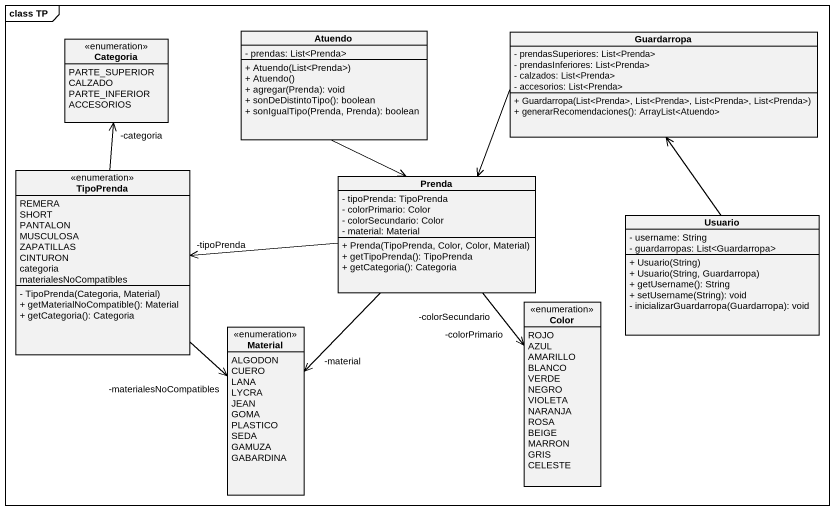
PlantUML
@startuml
mainframe class TP
hide circle
hide empty members
skinparam classAttributeIconSize 0
class Atuendo {
  - prendas: List<Prenda>
  + Atuendo(List<Prenda>)
  + Atuendo()
  + agregar(Prenda): void
  + sonDeDistintoTipo(): boolean
  + sonIgualTipo(Prenda, Prenda): boolean
}
class Guardarropa {
  - prendasSuperiores: List<Prenda>
  - prendasInferiores: List<Prenda>
  - calzados: List<Prenda>
  - accesorios: List<Prenda>
  + Guardarropa(List<Prenda>, List<Prenda>, List<Prenda>, List<Prenda>)
  + generarRecomendaciones(): ArrayList<Atuendo>
}
enum Categoria {
  PARTE_SUPERIOR
  CALZADO
  PARTE_INFERIOR
  ACCESORIOS
}
enum TipoPrenda {
  REMERA
  SHORT
  PANTALON
  MUSCULOSA
  ZAPATILLAS
  CINTURON
  categoria
  materialesNoCompatibles
  - TipoPrenda(Categoria, Material)
  + getMaterialNoCompatible(): Material
  + getCategoria(): Categoria
}
class Prenda {
  - tipoPrenda: TipoPrenda
  - colorPrimario: Color
  - colorSecundario: Color
  - material: Material
  + Prenda(TipoPrenda, Color, Color, Material)
  + getTipoPrenda(): TipoPrenda
  + getCategoria(): Categoria
}
class Usuario {
  - username: String
  - guardarropas: List<Guardarropa>
  + Usuario(String)
  + Usuario(String, Guardarropa)
  + getUsername(): String
  + setUsername(String): void
  - inicializarGuardarropa(Guardarropa): void
}
enum Color {
  ROJO
  AZUL
  AMARILLO
  BLANCO
  VERDE
  NEGRO
  VIOLETA
  NARANJA
  ROSA
  BEIGE
  MARRON
  GRIS
  CELESTE
}
enum Material {
  ALGODON
  CUERO
  LANA
  LYCRA
  JEAN
  GOMA
  PLASTICO
  SEDA
  GAMUZA
  GABARDINA
}
Atuendo --> Prenda
Guardarropa --> Prenda
TipoPrenda -up-> "-categoria" Categoria
TipoPrenda --> "-materialesNoCompatibles" Material
Prenda -left-> "-tipoPrenda" TipoPrenda
Prenda --> "-colorPrimario" Color
Prenda --> "-colorSecundario" Color
Prenda --> "-material" Material
Usuario -up-> Guardarropa
@enduml
